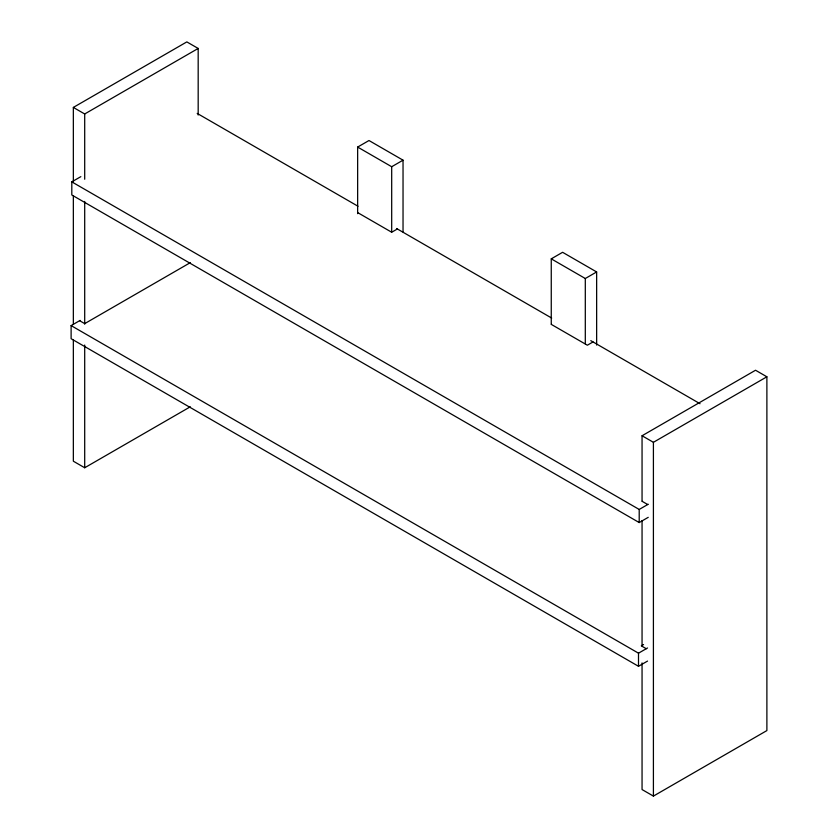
<?xml version="1.0" encoding="UTF-8"?>
<svg xmlns="http://www.w3.org/2000/svg" width="838" height="838" viewBox="0 0 838 838"><rect width="100%" height="100%" fill="white"/><g stroke="black" fill="none" stroke-linecap="round" stroke-linejoin="round"><path stroke-width="1.26" d="M73.346 181.825L73.346 107.421L186.832 41.9L198.177 48.447L198.177 115.036M73.346 107.421L84.701 113.968L198.177 48.447M648.235 517.339L639.205 522.556L71.806 194.971L71.806 181.867L80.846 176.65M357.648 213.659L357.648 147.069L368.992 140.522L403.036 160.173L403.036 231.979M647.544 661.077L638.504 666.294L71.115 338.709L71.115 325.605L80.155 320.388M190.31 262.65L84.701 323.625L79.631 320.692M357.648 147.069L391.692 166.731L403.036 160.173M397.369 228.973L391.692 232.241L357.648 212.59M73.346 339.799L73.346 461.204L84.701 467.761L190.31 406.786M551.257 324.128L551.257 258.848L562.602 252.301L596.646 271.952L596.646 345.067M551.257 258.848L585.301 278.509L596.646 271.952M593.032 341.935L587.365 345.214L551.257 324.369M642.055 501.03L642.055 435.76L755.541 370.239L766.885 376.796L766.885 730.579L653.41 796.1L642.055 789.553L642.055 662.91M642.055 435.76L653.41 442.307L766.885 376.796M71.806 181.867L639.205 509.452L648.235 504.235M643.563 644.548L641.3 645.847L646.255 648.717M71.115 325.605L638.504 653.19L647.544 647.973M197.192 113.402L358.015 206.253M396.521 228.481L551.676 318.063M590.78 340.637L700.034 403.717M642.055 501.271L647.711 504.539M653.41 442.307L653.41 796.1M642.055 520.618L642.055 645.941M639.205 509.452L639.205 522.556M638.504 653.19L638.504 666.294M585.301 278.509L585.301 343.779M391.692 166.731L391.692 232M84.701 113.968L84.701 179.238M84.701 201.434L84.701 324.149M84.701 345.046L84.701 467.761M73.346 196.186L73.346 324.128"/></g></svg>
